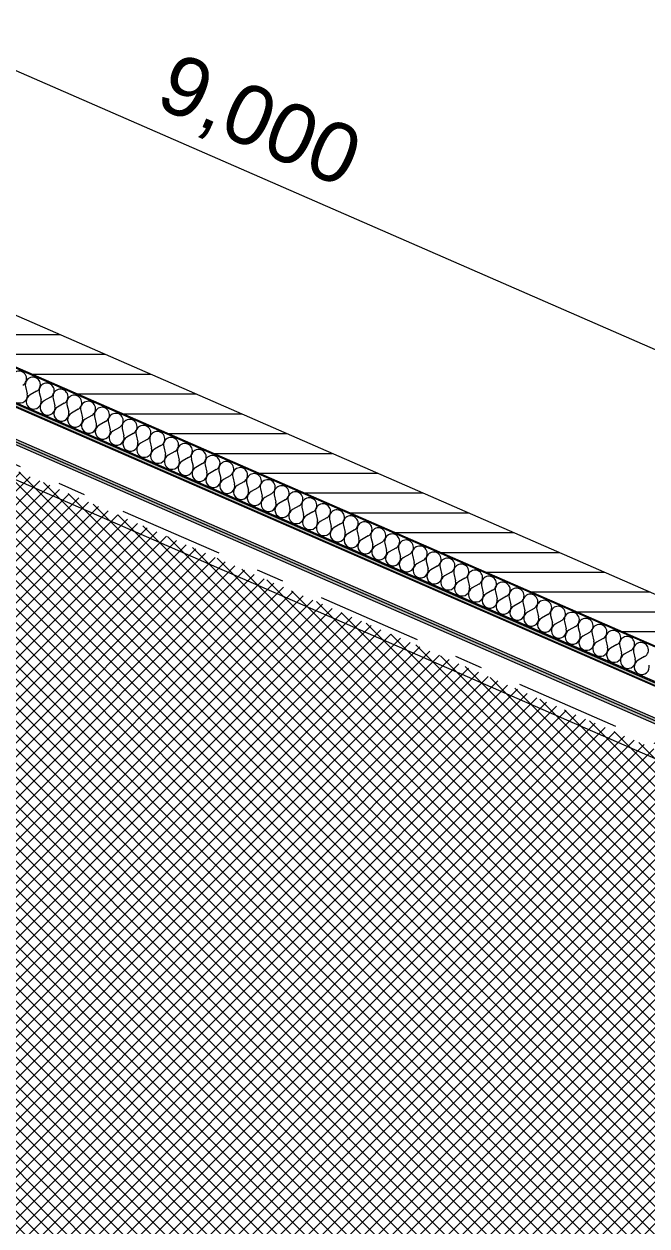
# Model space of a CAD drawing. Header units: millimetres. Extents: x -99530 to 1067232, y -97212 to 137997.
# Drawn here: x 57473 to 60621, y -3201 to 2868 of the extents above; entities that cross this region are included whole.
import ezdxf
from ezdxf.enums import TextEntityAlignment as Align

# ---------------------------------------------------------------- set-up
doc = ezdxf.new("R2010")
doc.units = ezdxf.units.MM
doc.header["$MEASUREMENT"] = 0
doc.linetypes.add('Double Dashed', pattern=[1093.611073, 529.166651, -211.666656, 141.111112, -211.666656])
for name, color, linetype in [('A-15-MG_Structural_Grid', 7, 'Continuous'), ('New_A-05-M_Gross_Int_Siemens', 7, 'Continuous'), ('New_A-25-M_Wall_Ext', 7, 'Continuous'), ('New_A-95-D_Dim_Grid.Dim', 7, 'Continuous')]:
    doc.layers.add(name, color=color, linetype=linetype)
for name, color, linetype, lineweight, true_color in [('A-15-MG_Structural_Grid_Pen_No__163', 7, 'Continuous', 0, 0x750077), ('A-25-M_Wall_Int_Pen_No__102', 7, 'Continuous', 15, 0xcccccc), ('A-95-M-SFS_Edge_Pen_No__252', 7, 'Continuous', 13, 0xe8e8e8), ('New_A-05-M_Gross_Int_Siemens_Pen_No__74', 7, 'Continuous', 20, 0x606060), ('New_A-25-M_Wall_Ext_Pen_No__107', 7, 'Continuous', 15, 0xa6a6a6), ('New_A-25-M_Wall_Ext_Pen_No__147', 7, 'Continuous', 0, 0x606060)]:
    doc.layers.add(name, color=color, linetype=linetype, lineweight=lineweight, true_color=true_color)
for name, color, linetype, lineweight in [('New_A-20-M_Hard_Landscape-Phase 1_Pen_No__1', 7, 'Continuous', 13), ('New_A-25-M_Wall_Ext_Pen_No__1', 7, 'Continuous', 13), ('New_A-95-D_Dim_Grid.Dim_Pen_No__4', 7, 'Continuous', 20), ('New_ArchiCAD Zone Stamps_Pen_No__9', 7, 'Continuous', 13)]:
    doc.layers.add(name, color=color, linetype=linetype, lineweight=lineweight)
doc.styles.add('GENERATED_STYLE_1', font='')
doc.styles.add('GENERATED_STYLE_3', font='')
doc.styles.add('GENERATED_STYLE_4', font='')
doc.styles.get('GENERATED_STYLE_1').set_extended_font_data('Arial', bold=True)
doc.styles.get('GENERATED_STYLE_3').set_extended_font_data('Arial')
doc.styles.get('GENERATED_STYLE_4').set_extended_font_data('Swis721 BT')
doc.dimstyles.new('GENERATED_STYLE__5', dxfattribs={"dimtxt": 300, "dimasz": 95, "dimexe": 0.18, "dimexo": 0, "dimgap": 0.09, "dimtad": 1, "dimdec": 0, "dimzin": 0, "dimdsep": 46, "dimtxsty": 'GENERATED_STYLE_4', "dimblk": 'ARROWHEAD_2', "dimblk1": 'ARROWHEAD_2', "dimblk2": 'ARROWHEAD_2', "dimcen": 0.09, "dimclrd": 7, "dimclre": 7, "dimclrt": 7, "dimadec": 0, "dimazin": 0, "dimtfac": 1, "dimtdec": 4, "dimtmove": 0, "dimatfit": 3, "dimfxl": 1, "dimtolj": 1, "dimtzin": 0, "dimarcsym": 0})

# ---------------------------------------------------------------- blocks, each defined once
blk = doc.blocks.new('Workshop 2_INB 0210_17_1', base_point=(62408.5, -9082.5))
at = {"layer": 'New_A-05-M_Gross_Int_Siemens_Pen_No__74', "linetype": 'Continuous'}
blk.add_line((74280.3, -6780.9), (54090.4, 2022.8), dxfattribs=at)
at = {"layer": 'New_ArchiCAD Zone Stamps_Pen_No__9'}
for tag, height, style, p in [('ROOM_NAME', 250, 'GENERATED_STYLE_1', (61971.4, -7695.4)), ('zoneNameLine2', 250, 'GENERATED_STYLE_1', (61782.9, -8127.5)), ('ROOM_NUMBER', 200, 'GENERATED_STYLE_3', (61594.5, -8548.2)), ('measuredAreaCode', 200, 'GENERATED_STYLE_3', (61437.5, -8908.4)), ('DUMMY_649', 200, 'GENERATED_STYLE_3', (61744.9, -9042.4)), ('DUMMY_650', 200, 'GENERATED_STYLE_3', (62374.1, -9316.7)), ('DUMMY_651', 133.3, 'GENERATED_STYLE_3', (62653.4, -9423.3))]:
    blk.add_attdef(tag, text='', height=height, rotation=336.44041, dxfattribs=dict(at, style=style)).set_placement(p, align=Align.TOP_LEFT)
blk = doc.blocks.new('*X278')
at = {"layer": 'New_A-25-M_Wall_Ext_Pen_No__107', "linetype": 'Continuous'}
for p, q in [((57480.5, 1038), (57489.2, 1000.9)), ((57536.3, 1013.6), (57503.2, 994.8)), ((57550.3, 1007.5), (57559.1, 970.4)), ((57606.2, 983.2), (57573, 964.4)), ((57620.1, 977.1), (57628.9, 940)), ((57676, 952.7), (57642.9, 933.9)), ((57690, 946.6), (57698.7, 909.5)), ((57745.8, 922.3), (57712.7, 903.5)), ((57759.8, 916.2), (57768.6, 879.1)), ((57815.7, 891.8), (57782.6, 873)), ((57829.7, 885.7), (57838.4, 848.6)), ((57885.5, 861.3), (57852.4, 842.5)), ((57899.5, 855.3), (57908.3, 818.2)), ((57955.4, 830.9), (57922.2, 812.1)), ((57969.3, 824.8), (57978.1, 787.7)), ((58025.2, 800.4), (57992.1, 781.6)), ((58039.2, 794.3), (58047.9, 757.3)), ((58095, 770), (58061.9, 751.2)), ((58109, 763.9), (58117.8, 726.8)), ((58164.9, 739.5), (58131.8, 720.7)), ((58178.9, 733.4), (58187.6, 696.4)), ((58234.7, 709.1), (58201.6, 690.3)), ((58248.7, 703), (58257.5, 665.9)), ((58304.6, 678.6), (58271.4, 659.8)), ((58318.5, 672.5), (58327.3, 635.5)), ((58374.4, 648.2), (58341.3, 629.4)), ((58388.4, 642.1), (58397.1, 605)), ((58444.2, 617.7), (58411.1, 598.9)), ((58458.2, 611.6), (58467, 574.6)), ((58514.1, 587.3), (58481, 568.5)), ((58528.1, 581.2), (58536.8, 544.1)), ((58583.9, 556.8), (58550.8, 538)), ((58597.9, 550.7), (58606.7, 513.6)), ((58653.8, 526.4), (58620.6, 507.6)), ((58667.7, 520.3), (58676.5, 483.2)), ((58723.6, 495.9), (58690.5, 477.1)), ((58737.6, 489.8), (58746.3, 452.7)), ((58793.4, 465.4), (58760.3, 446.6)), ((58807.4, 459.4), (58816.2, 422.3)), ((58863.3, 435), (58830.1, 416.2)), ((58877.3, 428.9), (58886, 391.8)), ((58933.1, 404.5), (58900, 385.7)), ((58947.1, 398.4), (58955.9, 361.4)), ((59003, 374.1), (58969.8, 355.3)), ((59016.9, 368), (59025.7, 330.9)), ((59072.8, 343.6), (59039.7, 324.8)), ((59086.8, 337.5), (59095.5, 300.5)), ((59142.6, 313.2), (59109.5, 294.4)), ((59156.6, 307.1), (59165.4, 270)), ((59212.5, 282.7), (59179.3, 263.9)), ((59226.4, 276.6), (59235.2, 239.6)), ((59282.3, 252.3), (59249.2, 233.5)), ((59296.3, 246.2), (59305.1, 209.1)), ((59352.2, 221.8), (59319, 203)), ((59366.1, 215.7), (59374.9, 178.7)), ((59422, 191.4), (59388.9, 172.6)), ((59436, 185.3), (59444.7, 148.2)), ((59491.8, 160.9), (59458.7, 142.1)), ((59505.8, 154.8), (59514.6, 117.7)), ((59561.7, 130.5), (59528.5, 111.7)), ((59575.6, 124.4), (59584.4, 87.3)), ((59631.5, 100), (59598.4, 81.2)), ((59645.5, 93.9), (59654.3, 56.8)), ((59701.4, 69.6), (59668.2, 50.8)), ((59715.3, 63.5), (59724.1, 26.4)), ((59771.2, 39.1), (59738.1, 20.3)), ((59785.2, 33), (59793.9, -4.1)), ((59841, 8.6), (59807.9, -10.2)), ((59855, 2.6), (59863.8, -34.5)), ((59910.9, -21.8), (59877.7, -40.6)), ((59924.8, -27.9), (59933.6, -65)), ((59980.7, -52.3), (59947.6, -71.1)), ((59994.7, -58.4), (60003.5, -95.4)), ((60050.6, -82.7), (60017.4, -101.5)), ((60064.5, -88.8), (60073.3, -125.9)), ((60120.4, -113.2), (60087.3, -132)), ((60134.4, -119.3), (60143.1, -156.3)), ((60190.2, -143.6), (60157.1, -162.4)), ((60204.2, -149.7), (60213, -186.8)), ((60260.1, -174.1), (60226.9, -192.9)), ((60274, -180.2), (60282.8, -217.2)), ((60329.9, -204.5), (60296.8, -223.3)), ((60343.9, -210.6), (60352.7, -247.7)), ((60399.8, -235), (60366.6, -253.8)), ((60413.7, -241.1), (60422.5, -278.1)), ((60469.6, -265.4), (60436.5, -284.2)), ((60483.6, -271.5), (60492.3, -308.6)), ((60539.4, -295.9), (60506.3, -314.7)), ((60553.4, -302), (60562.2, -339.1)), ((60609.3, -326.3), (60576.1, -345.1))]:
    blk.add_line(p, q, dxfattribs=at)
for centre, start, end in [((57447.7, 1077.2), 299.57051, 193.31031), ((57517.5, 1046.7), 299.57051, 193.31031), ((57587.4, 1016.3), 299.57051, 193.31031), ((57452.2, 992.1), 246.44041, 13.31031), ((57522, 961.7), 119.57051, 246.44041), ((57657.2, 985.8), 299.57051, 193.31031), ((57727, 955.4), 299.57051, 193.31031), ((57522, 961.7), 246.44041, 13.31031), ((57591.8, 931.2), 119.57051, 246.44041), ((57591.8, 931.2), 246.44041, 13.31031), ((57661.7, 900.8), 119.57051, 246.44041), ((57796.9, 924.9), 299.57051, 193.31031), ((57866.7, 894.5), 299.57051, 193.31031), ((57661.7, 900.8), 246.44041, 13.31031), ((57731.5, 870.3), 119.57051, 246.44041), ((57731.5, 870.3), 246.44041, 13.31031), ((57801.4, 839.9), 119.57051, 246.44041), ((57936.6, 864), 299.57051, 193.31031), ((58006.4, 833.6), 299.57051, 193.31031), ((57801.4, 839.9), 246.44041, 13.31031), ((57871.2, 809.4), 119.57051, 246.44041), ((57871.2, 809.4), 246.44041, 13.31031), ((57941, 779), 119.57051, 246.44041), ((58076.2, 803.1), 299.57051, 193.31031), ((58146.1, 772.7), 299.57051, 193.31031), ((57941, 779), 246.44041, 13.31031), ((58010.9, 748.5), 119.57051, 246.44041), ((58010.9, 748.5), 246.44041, 13.31031), ((58080.7, 718), 119.57051, 246.44041), ((58215.9, 742.2), 299.57051, 193.31031), ((58285.8, 711.8), 299.57051, 193.31031), ((58080.7, 718), 246.44041, 13.31031), ((58150.6, 687.6), 119.57051, 246.44041), ((58150.6, 687.6), 246.44041, 13.31031), ((58220.4, 657.1), 119.57051, 246.44041), ((58355.6, 681.3), 299.57051, 193.31031), ((58425.4, 650.8), 299.57051, 193.31031), ((58220.4, 657.1), 246.44041, 13.31031), ((58290.2, 626.7), 119.57051, 246.44041), ((58290.2, 626.7), 246.44041, 13.31031), ((58360.1, 596.2), 119.57051, 246.44041), ((58495.3, 620.4), 299.57051, 193.31031), ((58565.1, 589.9), 299.57051, 193.31031), ((58360.1, 596.2), 246.44041, 13.31031), ((58429.9, 565.8), 119.57051, 246.44041), ((58429.9, 565.8), 246.44041, 13.31031), ((58499.8, 535.3), 119.57051, 246.44041), ((58635, 559.5), 299.57051, 193.31031), ((58704.8, 529), 299.57051, 193.31031), ((58499.8, 535.3), 246.44041, 13.31031), ((58569.6, 504.9), 119.57051, 246.44041), ((58569.6, 504.9), 246.44041, 13.31031), ((58639.4, 474.4), 119.57051, 246.44041), ((58774.6, 498.6), 299.57051, 193.31031), ((58844.5, 468.1), 299.57051, 193.31031), ((58639.4, 474.4), 246.44041, 13.31031), ((58709.3, 444), 119.57051, 246.44041), ((58709.3, 444), 246.44041, 13.31031), ((58779.1, 413.5), 119.57051, 246.44041), ((58914.3, 437.7), 299.57051, 193.31031), ((58984.2, 407.2), 299.57051, 193.31031), ((58779.1, 413.5), 246.44041, 13.31031), ((58848.9, 383.1), 119.57051, 246.44041), ((58848.9, 383.1), 246.44041, 13.31031), ((58918.8, 352.6), 119.57051, 246.44041), ((59054, 376.8), 299.57051, 193.31031), ((59123.8, 346.3), 299.57051, 193.31031), ((58918.8, 352.6), 246.44041, 13.31031), ((58988.6, 322.2), 119.57051, 246.44041), ((58988.6, 322.2), 246.44041, 13.31031), ((59058.5, 291.7), 119.57051, 246.44041), ((59193.7, 315.9), 299.57051, 193.31031), ((59263.5, 285.4), 299.57051, 193.31031), ((59058.5, 291.7), 246.44041, 13.31031), ((59128.3, 261.2), 119.57051, 246.44041), ((59128.3, 261.2), 246.44041, 13.31031), ((59198.1, 230.8), 119.57051, 246.44041), ((59333.4, 255), 299.57051, 193.31031), ((59403.2, 224.5), 299.57051, 193.31031), ((59198.1, 230.8), 246.44041, 13.31031), ((59268, 200.3), 119.57051, 246.44041), ((59268, 200.3), 246.44041, 13.31031), ((59337.8, 169.9), 119.57051, 246.44041), ((59473, 194), 299.57051, 193.31031), ((59542.9, 163.6), 299.57051, 193.31031), ((59337.8, 169.9), 246.44041, 13.31031), ((59407.7, 139.4), 119.57051, 246.44041), ((59407.7, 139.4), 246.44041, 13.31031), ((59477.5, 109), 119.57051, 246.44041), ((59612.7, 133.1), 299.57051, 193.31031), ((59682.6, 102.7), 299.57051, 193.31031), ((59477.5, 109), 246.44041, 13.31031), ((59547.3, 78.5), 119.57051, 246.44041), ((59547.3, 78.5), 246.44041, 13.31031), ((59617.2, 48.1), 119.57051, 246.44041), ((59752.4, 72.2), 299.57051, 193.31031), ((59822.2, 41.8), 299.57051, 193.31031), ((59617.2, 48.1), 246.44041, 13.31031), ((59687, 17.6), 119.57051, 246.44041), ((59687, 17.6), 246.44041, 13.31031), ((59756.9, -12.8), 119.57051, 246.44041), ((59892.1, 11.3), 299.57051, 193.31031), ((59961.9, -19.1), 299.57051, 193.31031), ((59756.9, -12.8), 246.44041, 13.31031), ((59826.7, -43.3), 119.57051, 246.44041), ((59826.7, -43.3), 246.44041, 13.31031), ((59896.5, -73.7), 119.57051, 246.44041), ((60031.8, -49.6), 299.57051, 193.31031), ((60101.6, -80), 299.57051, 193.31031), ((59896.5, -73.7), 246.44041, 13.31031), ((59966.4, -104.2), 119.57051, 246.44041), ((59966.4, -104.2), 246.44041, 13.31031), ((60036.2, -134.6), 119.57051, 246.44041), ((60171.4, -110.5), 299.57051, 193.31031), ((60241.3, -140.9), 299.57051, 193.31031), ((60036.2, -134.6), 246.44041, 13.31031), ((60106.1, -165.1), 119.57051, 246.44041), ((60106.1, -165.1), 246.44041, 13.31031), ((60175.9, -195.6), 119.57051, 246.44041), ((60311.1, -171.4), 299.57051, 193.31031), ((60381, -201.9), 299.57051, 193.31031), ((60175.9, -195.6), 246.44041, 13.31031), ((60245.7, -226), 119.57051, 246.44041), ((60245.7, -226), 246.44041, 13.31031), ((60315.6, -256.5), 119.57051, 246.44041), ((60450.8, -232.3), 299.57051, 193.31031), ((60520.6, -262.8), 299.57051, 193.31031), ((60315.6, -256.5), 246.44041, 13.31031), ((60385.4, -286.9), 119.57051, 246.44041), ((60385.4, -286.9), 246.44041, 13.31031), ((60455.3, -317.4), 119.57051, 246.44041), ((60590.5, -293.2), 299.57051, 193.31031), ((60455.3, -317.4), 246.44041, 13.31031), ((60525.1, -347.8), 119.57051, 246.44041), ((60525.1, -347.8), 246.44041, 13.31031), ((60594.9, -378.3), 119.57051, 246.44041), ((60594.9, -378.3), 246.44041, 13.31031)]:
    blk.add_arc(centre, 38.1, start, end, dxfattribs=at)
blk = doc.blocks.new('Wall_44_1', base_point=(55334.7, 2049.2))
at = {"layer": 'New_A-25-M_Wall_Ext', "linetype": 'Continuous', "lineweight": 0, "true_color": 0x000000}
h = blk.add_hatch(dxfattribs=at)
h.set_pattern_fill('Plaster_0001', color=178, style=0, pattern_type=2)
h.set_pattern_definition([(0, (0, 0), (0, 173.2051), [0, -100]), (0, (50, 86.6), (0, 173.2051), [0, -100])])
h.paths.add_polyline_path([(55332.9, 2045.1), (62472, -1067.9), (62473.8, -1063.8), (55334.7, 2049.2)])
at = {"layer": 'New_A-25-M_Wall_Ext_Pen_No__107', "linetype": 'Continuous'}
for points in [[(55191.4, 1720.6), (62330.5, -1392.4), (62335.7, -1380.5), (55196.6, 1732.5)], [(55201.8, 1744.4), (55196.6, 1732.5), (62335.7, -1380.5), (62340.9, -1368.6)]]:
    blk.add_hatch(color=256, dxfattribs=at).paths.add_polyline_path(points)
at = {"layer": 'New_A-25-M_Wall_Ext_Pen_No__147', "linetype": 'Continuous'}
blk.add_hatch(color=256, dxfattribs=at).paths.add_polyline_path([(55266.6, 1892.9), (55261.8, 1881.9), (62400.8, -1231.1), (62405.6, -1220.1)])
at = {"layer": 'New_A-25-M_Wall_Ext_Pen_No__1', "linetype": 'Continuous'}
for p, q in [((62472, -1067.9), (55332.9, 2045.1)), ((62400.8, -1231.1), (55261.8, 1881.9)), ((62405.6, -1220.1), (55266.6, 1892.9)), ((62408, -1214.6), (55269, 1898.4)), ((55196.6, 1732.5), (62335.7, -1380.5)), ((55201.8, 1744.4), (62340.9, -1368.6))]:
    blk.add_line(p, q, dxfattribs=at)
at = {"layer": 'New_A-25-M_Wall_Ext_Pen_No__1', "linetype": 'Continuous', "flags": 128}
for points in [[(62473.8, -1063.8), (55334.7, 2049.2)], [(55191.4, 1720.6), (62330.5, -1392.4)]]:
    blk.add_lwpolyline(points, dxfattribs=at)
at = {"layer": 'New_A-25-M_Wall_Ext', "color": 250, "lineweight": 50, "true_color": 0x2a2a2a}
blk.add_blockref('*X278', (0, 0), dxfattribs=at)
blk = doc.blocks.new('Standard grid marker_2')
at = {"layer": 'A-15-MG_Structural_Grid_Pen_No__163', "linetype": 'Double Dashed'}
blk.add_line((1909.1, 0), (86140.3, 0), dxfattribs=at)
at = {"layer": 'A-15-MG_Structural_Grid_Pen_No__163', "style": 'GENERATED_STYLE_4'}
for tag, p in [('AC_MarkerText_1_0', (-500, 952.5)), ('AC_MarkerText_1_1', (88549.4, 952.5))]:
    blk.add_attdef(tag, text='', height=350, rotation=360, dxfattribs=at).set_placement(p, align=Align.MIDDLE_CENTER)
blk = doc.blocks.new('*D459')
at = {"layer": 'New_A-95-D_Dim_Grid.Dim_Pen_No__4', "linetype": 'Continuous'}
for p, q in [((54402.8, 3851.8), (54477.7, 4023.6)), ((54498.3, 3980.6), (54382.2, 3894.8)), ((54384.2, 3962.1), (54440.2, 3937.7)), ((54440.2, 3937.7), (62690.1, 340.4)), ((62748.1, 383.2), (62632, 297.5))]:
    blk.add_line(p, q, dxfattribs=at)
at = {"layer": 'New_A-95-D_Dim_Grid.Dim_Pen_No__4', "insert": (58103.4, 2405.8), "char_height": 300, "attachment_point": 7, "rotation": 336.44041, "style": 'GENERATED_STYLE_4'}
blk.add_mtext('\\A1;{\\fSwis721 BT|b0|i0|c0|p34;9,000}', dxfattribs=at)
blk = doc.blocks.new('ARROWHEAD_2')
at = {"color": 0, "linetype": 'Continuous', "lineweight": 0}
for p, q in [((-0.378, -0.655), (0.378, 0.655)), ((0, 0), (-1, 0))]:
    blk.add_line(p, q, dxfattribs=at)
blk = doc.blocks.new('*D460')
at = {"layer": 'New_A-95-D_Dim_Grid.Dim_Pen_No__4', "linetype": 'Continuous'}
for p, q in [((54440.2, 3937.7), (62690.1, 340.4)), ((62652.6, 254.4), (62727.5, 426.3)), ((62748.1, 383.2), (62632, 297.5)), ((62690.1, 340.4), (70023.2, -2857.3)), ((69985.7, -2943.2), (70060.7, -2771.3)), ((70081.3, -2814.4), (69965.2, -2900.1))]:
    blk.add_line(p, q, dxfattribs=at)
at = {"layer": 'New_A-95-D_Dim_Grid.Dim_Pen_No__4', "insert": (65894.9, -991.6), "char_height": 300, "attachment_point": 7, "rotation": 336.44041, "style": 'GENERATED_STYLE_4'}
blk.add_mtext('\\A1;{\\fSwis721 BT|b0|i0|c0|p34;8,000}', dxfattribs=at)

msp = doc.modelspace()

# ---------------------------------------------------------------- hatches: boundary and pattern name
at = {"layer": 'A-25-M_Wall_Int_Pen_No__102', "linetype": 'Continuous'}
h = msp.add_hatch(dxfattribs=at)
h.set_pattern_fill('Grid_5x5_Diagonal_0001', color=256, style=0, pattern_type=2)
h.set_pattern_definition([(45, (0, 0), (-35.35534, 35.35534), []), (135, (0, 0), (35.35534, 35.35534), [])])
h.paths.add_polyline_path([(44768.3, -19356.4), (49530.7, -8434.9), (28562.4, 708.3), (33140, 11206.2), (74273.5, -6730.2), (64933.5, -28149.5)])
at = {"layer": 'New_A-20-M_Hard_Landscape-Phase 1_Pen_No__1', "linetype": 'Continuous'}
h = msp.add_hatch(dxfattribs=at)
h.set_pattern_fill('Roof_Tile_0001', color=256, style=0, pattern_type=2)
h.set_pattern_definition([(0, (0, 0), (0, 100), [])])
h.paths.add_polyline_path([(74807.2, -6441.8), (54299.1, 2500.7), (54395.3, 2721.3), (74903.4, -6221.3)])

# ---------------------------------------------------------------- linework, layer by layer
at = {"layer": 'A-95-M-SFS_Edge_Pen_No__252', "linetype": 'Continuous', "flags": 128}
msp.add_lwpolyline([(44708.7, -19493.2), (65035.3, -28356.6), (74551.4, -6533.2), (54224.8, 2330.2)], dxfattribs=at)
at = {"layer": 'New_A-20-M_Hard_Landscape-Phase 1_Pen_No__1', "linetype": 'Continuous', "flags": 128}
msp.add_lwpolyline([(74807.2, -6441.8), (54299.1, 2500.7), (54395.3, 2721.3), (74903.4, -6221.3)], close=True, dxfattribs=at)

# ---------------------------------------------------------------- block references
at = {"layer": 'A-15-MG_Structural_Grid', "color": 8, "linetype": 'Continuous', "lineweight": 15, "zscale": 1000, "rotation": 336.440411583993}
msp.add_blockref('Standard grid marker_2', (8103.9, 22153.2), dxfattribs=at)
at = {"layer": 'New_A-05-M_Gross_Int_Siemens', "linetype": 'Continuous'}
msp.add_blockref('Workshop 2_INB 0210_17_1', (62408.5, -9082.5), dxfattribs=at)
at = {"layer": 'New_A-25-M_Wall_Ext', "color": 250, "lineweight": 50, "true_color": 0x2a2a2a}
msp.add_blockref('Wall_44_1', (55334.7, 2049.2), dxfattribs=at)

# ---------------------------------------------------------------- dimensions: what is measured, and where the dimension line sits
at = {"layer": 'New_A-95-D_Dim_Grid.Dim', "linetype": 'Continuous'}
for base, p1, p2, picture, middle in [((62690.1, 340.4), (54359.3, 3752), (62523.5, -41.6), '*D459', (58649, 2331.6)), ((70023.2, -2857.3), (62523.5, -41.6), (69922.3, -3088.8), '*D460', (66440.5, -1065.9))]:
    dim = msp.add_linear_dim(base=base, p1=p1, p2=p2, angle=336.44041, dimstyle='GENERATED_STYLE__5', dxfattribs=at)
    dim.commit()
    dim.dimension.update_dxf_attribs({"geometry": picture, "text_midpoint": middle, "dimtype": 160, "text_rotation": 336.44041})

doc.saveas('drawing.dxf')
